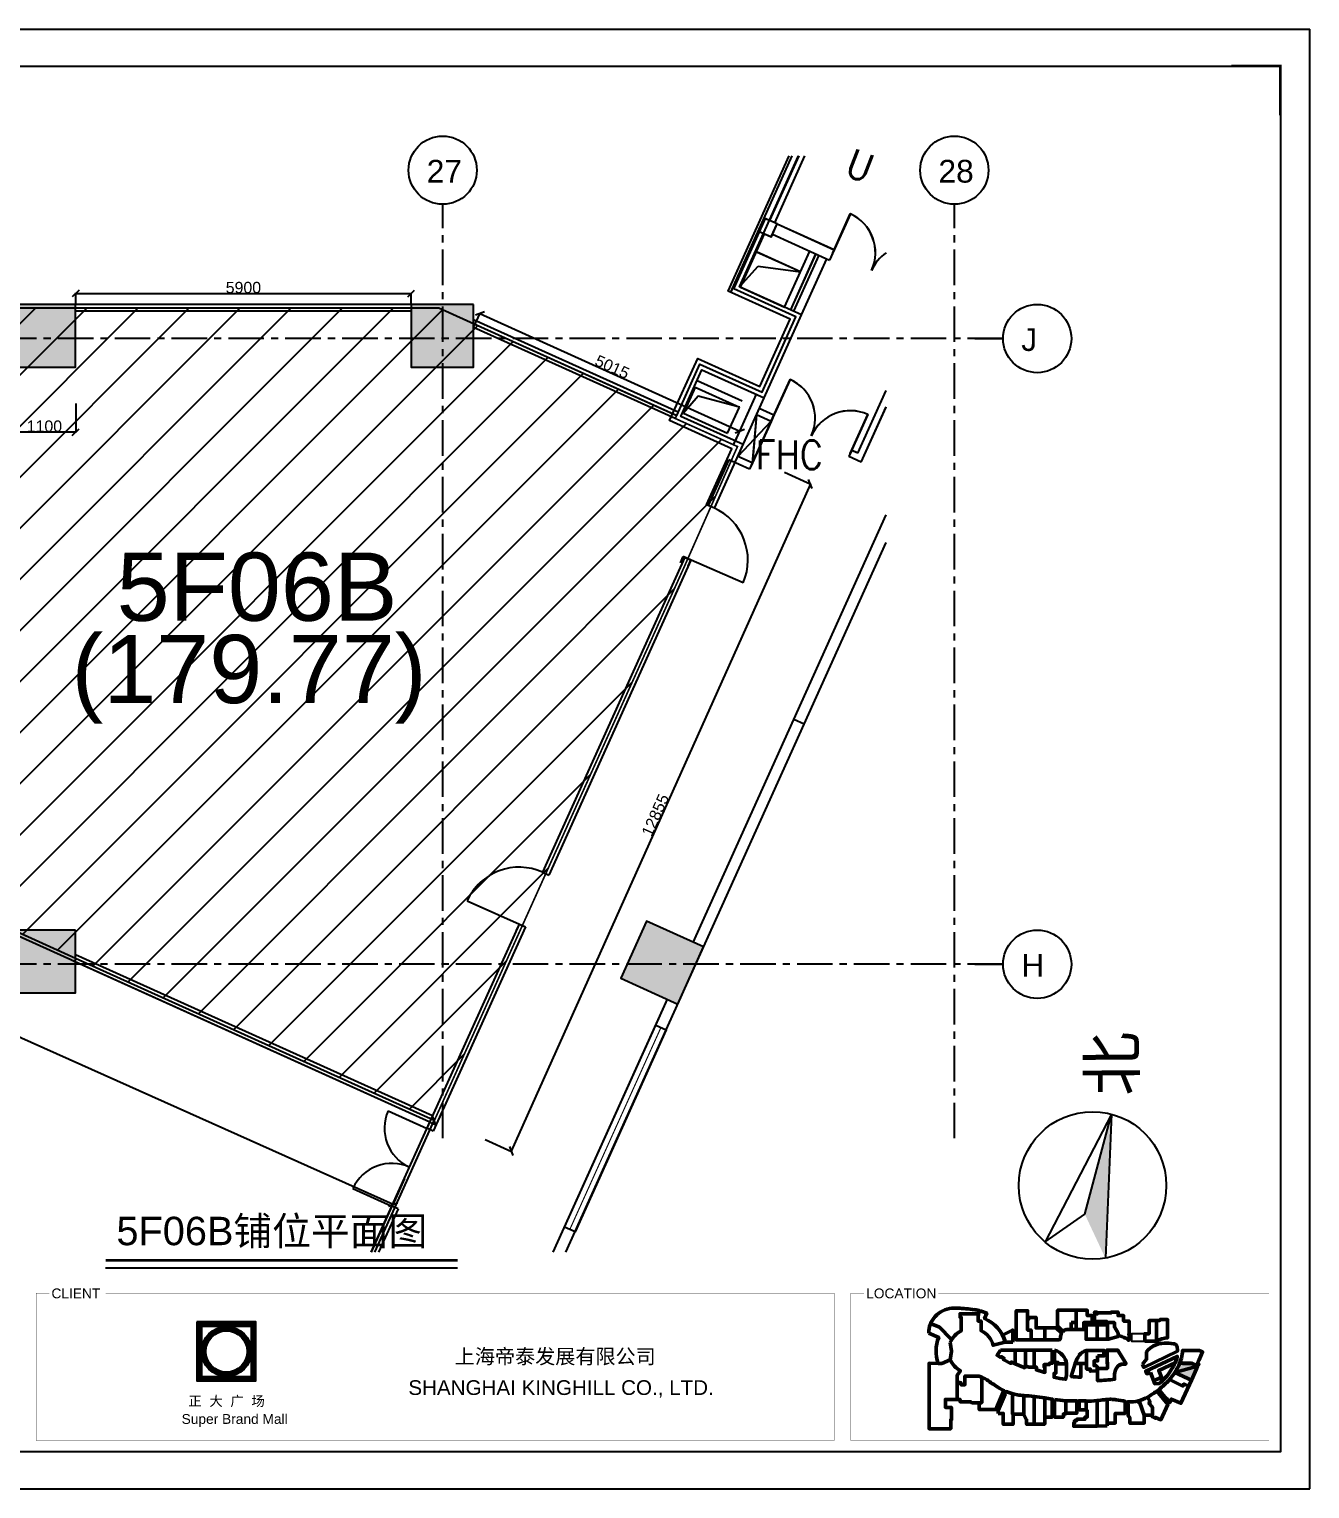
# Model space of a CAD drawing. Header units: inches. Extents: x -17552 to 18736, y -11730 to 13931.
# Drawn here: x -3788 to 18736, y -11730 to 13931 of the extents above; entities that cross this region are included whole.
import ezdxf

# ---------------------------------------------------------------- set-up
doc = ezdxf.new("R2010")
doc.units = ezdxf.units.IN
doc.header["$MEASUREMENT"] = 0
for name, pattern in [('CENTER', [2, 1.25, -0.25, 0.25, -0.25]), ('HIDDEN', [0.375, 0.25, -0.125]), ('LEASE4', [1.08, 0.45, -0.09, 0.09, -0.09, 0.09, -0.09, 0.09, -0.09])]:
    doc.linetypes.add(name, pattern=pattern)
for name, color, linetype in [('area-line', 3, 'Continuous'), ('DIM', 3, 'Continuous'), ('DIM TEXT', 7, 'Continuous'), ('DOOR', 100, 'Continuous'), ('L03-WAL', 2, 'Continuous'), ('L03-WALL', 2, 'Continuous'), ('L04-WAL', 3, 'Continuous'), ('L05-COL', 5, 'Continuous'), ('L05-DR', 1, 'Continuous'), ('L05-LEASE', 2, 'LEASE4'), ('L05-TXT-200', 7, 'Continuous'), ('L05-WAL', 2, 'Continuous'), ('L05-WIN', 7, 'Continuous'), ('new wall', 2, 'Continuous'), ('WALL', 255, 'Continuous'), ('商铺编号', 1, 'Continuous'), ('轴线', 10, 'CENTER')]:
    doc.layers.add(name, color=color, linetype=linetype)
doc.layers.add('Border', color=1, linetype='Continuous', plot=False)
doc.layers.add('租户合同线', color=5, linetype='Continuous', lineweight=50)
doc.layers.add('租户面积', color=1, linetype='Continuous', lineweight=0)
doc.styles.add('3F_2017.02$0$H1', font='swisscl.ttf')
doc.styles.add('SIMPLEX', font='SIMPLEX.shx', dxfattribs={"width": 0.9, "height": 1000})
doc.styles.get("Standard").update_dxf_attribs({"font": 'arial.ttf'})
doc.dimstyles.new('DIM-200MM', dxfattribs={"dimtxt": 200, "dimasz": 120, "dimexe": 10, "dimexo": 10, "dimgap": 0.7, "dimtad": 1, "dimdec": 0, "dimrnd": 5, "dimzin": 1, "dimdsep": 46, "dimtxsty": 'Standard', "dimblk": 'OBLIQUE', "dimcen": 0.5, "dimdle": 1, "dimclrd": 256, "dimclre": 256, "dimclrt": 7, "dimaunit": 1, "dimadec": 0, "dimazin": 0, "dimtfac": 1, "dimtdec": 0, "dimtix": 1, "dimtmove": 2, "dimatfit": 3, "dimfxl": 500, "dimfxlon": 1, "dimtolj": 1, "dimtzin": 1, "dimarcsym": 0})

# ---------------------------------------------------------------- blocks, each defined once
blk = doc.blocks.new('A$C66BE637F')
at = {"const_width": 417}
blk.add_lwpolyline([(208, 5352), (208, 208), (5352, 208), (5352, 5352)], close=True, dxfattribs=at)
at = {"color": 8}
for points in [[(0, 5560), (0, 0), (5560, 0), (5560, 5560)], [(417, 5143), (417, 417), (5143, 417), (5143, 5143)]]:
    blk.add_lwpolyline(points, close=True, dxfattribs=at)
at = {"const_width": 417}
blk.add_lwpolyline([(625, 2780, 1), (4935, 2780, 1)], format="xyb", close=True, dxfattribs=at)
at = {"color": 8}
for radius in [2363, 1947]:
    blk.add_circle((2780, 2780), radius, dxfattribs=at)
blk = doc.blocks.new('3F_2017.02$0$A$C11E260BE')
blk.add_hatch(color=256).paths.add_polyline_path([(5592, 3026), (8455, 1855), (2523, 8881)])
for p, q in [((5592, 3026), (2523, 8881)), ((2523, 8881), (8455, 1855)), ((2523, 8881), (4926, 5))]:
    blk.add_line(p, q)
at = {"ltscale": 0.1}
blk.add_line((4926, 5), (5592, 3026), dxfattribs=at)
blk.add_circle((4709, 4709), 4709)
at = {"style": '3F_2017.02$0$H1'}
blk.add_text('北', height=3000, rotation=133.02448, dxfattribs=at).set_placement((2849, 10782))
blk = doc.blocks.new('_Oblique')
at = {"color": 0, "linetype": 'ByBlock', "lineweight": -2}
blk.add_line((-0.5, -0.5), (0.5, 0.5), dxfattribs=at)
blk = doc.blocks.new('*D45')
at = {"layer": 'DEFPOINTS', "color": 0, "transparency": 16777216}
for p in [(2930, 9285), (-2970, 9092), (2930, 9092)]:
    blk.add_point(p, dxfattribs=at)
at = {"layer": 'DIM', "lineweight": -2, "transparency": 16777216}
for p, q in [((-2971, 9285), (2931, 9285)), ((-2970, 9102), (-2970, 9295)), ((2930, 9102), (2930, 9295))]:
    blk.add_line(p, q, dxfattribs=at)
at = {"layer": 'DIM', "lineweight": -2, "transparency": 16777216, "xscale": 120, "yscale": 120, "zscale": 120, "rotation": 180}
blk.add_blockref('_Oblique', (-2970, 9285), dxfattribs=at)
at = {"layer": 'DIM', "lineweight": -2, "transparency": 16777216, "xscale": 120, "yscale": 120, "zscale": 120}
blk.add_blockref('_Oblique', (2930, 9285), dxfattribs=at)
at = {"layer": 'DIM', "color": 7, "transparency": 16777216, "insert": (-20, 9388), "char_height": 200, "attachment_point": 5}
blk.add_mtext('\\A1;5900', dxfattribs=at)
blk = doc.blocks.new('*D46')
at = {"layer": 'DEFPOINTS', "color": 0, "transparency": 16777216}
for p in [(-4070, 7992), (-2970, 7992), (-4070, 6848)]:
    blk.add_point(p, dxfattribs=at)
at = {"layer": 'DIM', "lineweight": -2, "transparency": 16777216}
for p, q in [((-4070, 7348), (-4070, 6838)), ((-2970, 7348), (-2970, 6838)), ((-2969, 6848), (-4071, 6848))]:
    blk.add_line(p, q, dxfattribs=at)
at = {"layer": 'DIM', "lineweight": -2, "transparency": 16777216, "xscale": 120, "yscale": 120, "zscale": 120, "rotation": 180}
blk.add_blockref('_Oblique', (-4070, 6848), dxfattribs=at)
at = {"layer": 'DIM', "lineweight": -2, "transparency": 16777216, "xscale": 120, "yscale": 120, "zscale": 120}
blk.add_blockref('_Oblique', (-2970, 6848), dxfattribs=at)
at = {"layer": 'DIM', "color": 7, "transparency": 16777216, "insert": (-3520, 6951), "char_height": 200, "attachment_point": 5}
blk.add_mtext('\\A1;1100', dxfattribs=at)
blk = doc.blocks.new('*D47')
at = {"layer": 'DEFPOINTS', "color": 0, "transparency": 16777216}
for p in [(4030, 8688), (8711, 6867), (8601, 6624)]:
    blk.add_point(p, dxfattribs=at)
at = {"layer": 'DIM', "lineweight": -2, "transparency": 16777216}
for p, q in [((4034, 8697), (4143, 8940)), ((4138, 8932), (8712, 6867)), ((8605, 6633), (8715, 6876))]:
    blk.add_line(p, q, dxfattribs=at)
at = {"layer": 'DIM', "lineweight": -2, "transparency": 16777216, "xscale": 120, "yscale": 120, "zscale": 120}
for p, rotation in [((4139, 8931), 155.6994145833546), ((8711, 6867), 335.6994145833546)]:
    blk.add_blockref('_Oblique', p, dxfattribs=dict(at, rotation=rotation))
at = {"layer": 'DIM', "color": 7, "transparency": 16777216, "insert": (6467, 7993), "char_height": 200, "attachment_point": 5, "rotation": 335.6994}
blk.add_mtext('\\A1;5015', dxfattribs=at)
blk = doc.blocks.new('*D48')
at = {"layer": 'DEFPOINTS', "color": 0, "transparency": 16777216}
for p in [(8570, 6556), (3307, -5174), (4688, -5793)]:
    blk.add_point(p, dxfattribs=at)
at = {"layer": 'DIM', "lineweight": -2, "transparency": 16777216}
for p, q in [((9951, 5937), (4687, -5794)), ((9495, 6141), (9960, 5932)), ((4231, -5588), (4697, -5797))]:
    blk.add_line(p, q, dxfattribs=at)
at = {"layer": 'DIM', "lineweight": -2, "transparency": 16777216, "xscale": 120, "yscale": 120, "zscale": 120}
for p, rotation in [((9951, 5936), 65.83312956181139), ((4688, -5793), 245.8331295618114)]:
    blk.add_blockref('_Oblique', p, dxfattribs=dict(at, rotation=rotation))
at = {"layer": 'DIM', "color": 7, "transparency": 16777216, "insert": (7225, 114), "char_height": 200, "attachment_point": 5, "rotation": 65.8331}
blk.add_mtext('\\A1;12855', dxfattribs=at)
blk = doc.blocks.new('*D49')
at = {"layer": 'DEFPOINTS', "color": 0, "transparency": 16777216}
for p in [(-10929, 1188), (-11625, -369), (3307, -5174)]:
    blk.add_point(p, dxfattribs=at)
at = {"layer": 'DIM', "lineweight": -2, "transparency": 16777216}
for p, q in [((-11421, 88), (-11629, -378)), ((2612, -6731), (-11626, -368)), ((2815, -6274), (2607, -6740))]:
    blk.add_line(p, q, dxfattribs=at)
at = {"layer": 'DIM', "lineweight": -2, "transparency": 16777216, "xscale": 120, "yscale": 120, "zscale": 120}
for p, rotation in [((-11625, -369), 155.920446568355), ((2611, -6731), 335.920446568355)]:
    blk.add_blockref('_Oblique', p, dxfattribs=dict(at, rotation=rotation))
at = {"layer": 'DIM', "color": 7, "transparency": 16777216, "insert": (-4465, -3456), "char_height": 200, "attachment_point": 5, "rotation": 335.9204}
blk.add_mtext('\\A1;15595', dxfattribs=at)

msp = doc.modelspace()

# ---------------------------------------------------------------- hatches: boundary and pattern name
at = {"layer": 'L05-WAL'}
h = msp.add_hatch(dxfattribs=at)
h.set_pattern_fill('ANSI31', color=3, scale=400)
h.set_pattern_definition([(45, (-12831.94, 2561.9), (-449.013, 449.013), [])])
edge = h.paths.add_edge_path()
edge.add_line((7723.3, 4456.9), (8669.5, 6593.3))
edge.add_line((8669.5, 6593.3), (7575.8, 7087.1))
edge.add_line((7575.8, 7087.1), (7600.5, 7141.8))
edge.add_line((7600.5, 7141.8), (4029.6, 8754.2))
edge.add_line((4029.6, 8754.2), (3415.4, 9031.5))
edge.add_line((3415.4, 9031.5), (2929.6, 9031.5))
edge.add_line((2929.6, 9031.5), (-2970.4, 9031.5))
edge.add_line((-2970.4, 9031.5), (-4081.4, 9031.5))
edge.add_line((-4081.4, 9031.5), (-6366, 9898.7))
edge.add_arc((-32575.4, 19911.7), 28057, 333.23149, 339.09124, ccw=False)
edge.add_arc((-56952.3, 30918.9), 54791, 328.58942, 334.43569, ccw=False)
edge.add_arc((-56952.3, 30918.9), 54791, 327.13796, 328.58942, ccw=False)
edge.add_line((-10929, 1188.3), (3338.6, -5253.8))
edge.add_line((3338.6, -5253.8), (7723.3, 4456.9))
h.paths.add_polyline_path([(-3436.4, 1336.6), (3594.2, 1336.6), (3594.2, 3696.5), (-3436.4, 3696.5)], flags=24)
h.paths.add_polyline_path([(-2555.9, 3203.7), (2995.9, 3203.7), (2995.9, 5041.8), (-2555.9, 5041.8)], flags=24)
at = {"layer": 'WALL'}
h = msp.add_hatch(color=256, dxfattribs=at)
h.dxf.hatch_style = 1
h.paths.add_polyline_path([(8072.2, -2204), (7069.6, -1751.3), (6617, -2753.9), (7619.5, -3206.6)])
h.paths.add_polyline_path([(4029.6, 9091.5), (2929.6, 9091.5), (2929.6, 7991.5), (4029.6, 7991.5)])
h.paths.add_polyline_path([(-2970.4, -1908.5), (-4070.4, -1908.5), (-4070.4, -3008.5), (-2970.4, -3008.5)])
h.paths.add_polyline_path([(-2970.4, 9091.5), (-4070.4, 9091.5), (-4070.4, 7991.5), (-2970.4, 7991.5)])
h.paths.add_polyline_path([(-11970.4, -1908.5), (-13070.4, -1908.5), (-13070.4, -3008.5), (-11970.4, -3008.5)])
h.paths.add_polyline_path([(-11970.4, 9091.5), (-13070.4, 9091.5), (-13070.4, 7991.5), (-11970.4, 7991.5)])
h = msp.add_hatch(color=256, dxfattribs=at)
h.dxf.hatch_style = 1
edge = h.paths.add_edge_path()
edge.add_line((16743.7, -9617.7), (16763.2, -9573.9))
edge.add_line((16763.2, -9573.9), (16740.7, -9563.7))
edge.add_line((16740.7, -9563.7), (16741.2, -9562.6))
edge.add_line((16741.2, -9562.6), (16655.2, -9523.8))
edge.add_line((16655.2, -9523.8), (16501.2, -9523.8))
edge.add_line((16501.2, -9523.8), (16454.3, -9506))
edge.add_arc((15915.9, -9300.3), 576.4, 333.23149, 339.09124, ccw=False)
edge.add_arc((15415.1, -9074.1), 1125.6, 328.58942, 334.43569, ccw=False)
edge.add_arc((15415.1, -9074.1), 1125.6, 327.13796, 328.58942, ccw=False)
edge.add_line((16360.5, -9684.9), (16653.6, -9817.2))
edge.add_line((16653.6, -9817.2), (16743.7, -9617.7))

# ---------------------------------------------------------------- linework, layer by layer
for points in [[(-17552.2, 13931), (18735.8, 13931)], [(-17552.2, 13931), (-17552.2, -11729.8), (18735.8, -11729.8)], [(18735.8, -11729.8), (18735.8, 13931)], [(-2444, -7844), (3748, -7844)]]:
    msp.add_lwpolyline(points)
msp.add_lwpolyline([(-17033.8, 13283), (18217.4, 13283), (18217.4, -11081.8), (-17033.8, -11081.8)], close=True)
for points, const_width in [([(18217.4, 12419), (18217.4, 13283), (17353.4, 13283)], 43.2), ([(-2444, -7712.5), (3748, -7712.5)], 50), ([(-2445.4, -8290.3), (10372.1, -8290.3), (10372.1, -10881.8), (-3665, -10881.8), (-3665, -8290.3), (-3431.9, -8290.3)], 4.32), ([(12203.4, -8290.3), (18017.4, -8290.3), (18017.4, -10881.8), (10664.3, -10881.8), (10664.3, -8290.3), (10897.4, -8290.3)], 4.32)]:
    msp.add_lwpolyline(points, dxfattribs=dict(const_width=const_width))
at = {"color": 0}
msp.add_lwpolyline([(5812, -7210.3), (5629.8, -7128), (7231.7, -3580.1), (7414, -3662.4), (5812, -7210.3)], dxfattribs=at)
at = {"color": 0, "linetype": 'HIDDEN', "ltscale": 200, "const_width": 20}
msp.add_lwpolyline([(5720.9, -7169.2), (7322.9, -3621.3)], dxfattribs=at)
at = {"layer": 'area-line', "color": 7}
msp.add_lwpolyline([(2225.2, -7571.4), (2591, -6759.5), (3257.6, -5283.1), (-4095.1, -1963.2), (-10962, 1138.9)], dxfattribs=at)
at = {"layer": 'Border'}
msp.add_lwpolyline([(3257.6, -5283.1), (3367, -5332.4), (3307, -5173.7)], dxfattribs=at)
at = {"layer": 'DIM'}
for p, q in [((12841.5, 8492.5), (13341.5, 8492.5)), ((12841.5, -2507.5), (13341.5, -2507.5))]:
    msp.add_line(p, q, dxfattribs=at)
for centre in [(3484.6, 11452.1), (12484.6, 11452.1), (13941.5, 8492.5), (13941.5, -2507.5)]:
    msp.add_circle(centre, 600, dxfattribs=at)
at = {"layer": 'DOOR', "color": 0}
for points in [[(10344.8, 9999.8), (10344.9, 9999.8), (10653.5, 10683.2), (10653.4, 10683.2), (10344.8, 9999.8)], [(10346.6, 10000.7), (10346.6, 10000.7), (10655.2, 10684.2), (10655.2, 10684.2), (10346.6, 10000.7)], [(10344.8, 9999.8), (10344.8, 9999.8), (10344.8, 9999.7), (10344.8, 9999.7)], [(10346.5, 10000.7), (10346.6, 10000.7), (10346.5, 10000.6), (10346.5, 10000.6)], [(9285, 7090.7), (9285, 7090.7), (9593.6, 7774.2), (9593.6, 7774.2), (9285, 7090.7)], [(9286.7, 7091.7), (9286.8, 7091.6), (9595.4, 7775.1), (9595.3, 7775.1), (9286.7, 7091.7)], [(9285, 7090.7), (9285, 7090.7), (9285, 7090.6), (9284.9, 7090.7)], [(9286.7, 7091.7), (9286.7, 7091.7), (9286.7, 7091.6), (9286.7, 7091.6)], [(10652, 6473.5), (10652, 6473.5), (10960.6, 7157), (10960.6, 7157), (10652, 6473.5)], [(10653.8, 6474.4), (10653.7, 6474.4), (10962.3, 7157.9), (10962.4, 7157.9), (10653.8, 6474.4)], [(10652.1, 6473.5), (10652, 6473.5), (10652, 6473.4), (10652, 6473.4)], [(10653.8, 6474.4), (10653.8, 6474.4), (10653.7, 6474.3), (10653.8, 6474.3)]]:
    msp.add_lwpolyline(points, dxfattribs=at)
at = {"layer": 'DOOR', "color": 7}
for centre, start, end in [((10344.9, 9999.8), 335.7, 65.7), ((10346.6, 10000.7), 335.7, 65.7), ((11711.8, 9382.6), 124.87315, 155.7), ((11713.6, 9383.5), 125.03499, 155.7), ((9285, 7090.7), 335.7, 65.7), ((9286.8, 7091.6), 335.7, 65.7), ((10652, 6473.5), 65.7, 155.7), ((10653.7, 6474.4), 65.7, 155.7)]:
    msp.add_arc(centre, 749.9, start, end, dxfattribs=at)
at = {"layer": 'L03-WAL', "color": 0}
for p, q in [((8722.1, 9394.9), (9145.6, 10332.9)), ((8723.2, 9394.4), (9147.4, 10333.9)), ((9284.6, 10324.8), (10287.2, 9872.2)), ((9286.4, 10325.8), (10288.9, 9873.1)), ((9776.7, 9663.8), (9001.6, 10013.8)), ((9778.4, 9664.8), (9003.3, 10014.7)), ((10369.5, 10054.4), (10287.2, 9872.2)), ((10371.2, 10055.4), (10288.9, 9873.1)), ((8703.8, 9403.1), (9036.1, 9764.1)), ((8703.8, 9403.1), (9034.3, 9763.1)), ((9034.3, 9763.1), (9776.7, 9663.8)), ((9036.1, 9764.1), (9778.4, 9664.8)), ((7927.9, 7635.9), (7722.1, 7180.2)), ((7837.4, 7435.4), (7927.9, 7635.9)), ((9309.6, 7145.4), (9260.2, 7036)), ((9311.4, 7146.3), (9262, 7036.9)), ((10676.7, 6528.1), (10626.7, 6417.3)), ((10678.5, 6529), (10629.1, 6419.7))]:
    msp.add_line(p, q, dxfattribs=at)
msp.add_lwpolyline([(8702.6, 7286.1), (7979.1, 7477.1), (7722.1, 7180.2)], dxfattribs=at)
at = {"layer": 'L03-WALL', "color": 0}
for p, q in [((8722.1, 9394.9), (9496.8, 9045.1)), ((8723.8, 9395.8), (9498.5, 9046)), ((7959, 7753.5), (8752, 7395.5)), ((7927.9, 7635.9), (8702.6, 7286.1)), ((10784.8, 6477.6), (11283.1, 7581.1)), ((10786.5, 6478.6), (11283.1, 7578.2)), ((8496.8, 6830.4), (8702.6, 7286.1)), ((9310.1, 7143.5), (9052.7, 7259.7)), ((9310.8, 7144.9), (9053.4, 7261.1)), ((10844.8, 6318.9), (11283.1, 7289.5)), ((10846.5, 6319.8), (11283.1, 7286.6)), ((7722.1, 7180.2), (8496.8, 6830.4)), ((9258.5, 7035.1), (8674.1, 6421.2)), ((9003.3, 7150.3), (8929.3, 6306)), ((9005, 7151.3), (8931, 6306.9)), ((9260.2, 7036), (9003.3, 7150.3)), ((9259.6, 7034.6), (9005, 7151.3)), ((9260.2, 7036), (9309.6, 7145.4)), ((9262, 7037), (9311.4, 7146.3)), ((8929.3, 6306), (8674.1, 6421.2)), ((10844.8, 6318.9), (10626.7, 6417.3)), ((10846.5, 6319.8), (10627.4, 6418.8)), ((10784.8, 6477.6), (10677.1, 6526.3)), ((10786.5, 6478.6), (10677.8, 6527.7)), ((8879.9, 6196.6), (8515.3, 6361.2)), ((8929.3, 6306), (8879.9, 6196.6)), ((8931, 6306.9), (8881.6, 6197.5))]:
    msp.add_line(p, q, dxfattribs=at)
at = {"layer": 'L04-WAL', "color": 0}
for p, q in [((9366.9, 10507.1), (10369.5, 10054.4)), ((9368.7, 10508), (10371.2, 10055.4)), ((9606.2, 8995.7), (10050.2, 9979.1)), ((9607.3, 8995.2), (10052, 9980.1)), ((8723.8, 9395.8), (9498.9, 9045.8)), ((8674.1, 6421.2), (9003.3, 7150.3))]:
    msp.add_line(p, q, dxfattribs=at)
at = {"layer": 'L05-COL', "color": 7, "linetype": 'Continuous'}
for points in [[(9367.4, 10507.1), (9139.6, 10610), (9036.7, 10382.1), (9264.5, 10279.3)], [(9369.2, 10508), (9141.3, 10610.9), (9038.4, 10383.1), (9266.3, 10280.2)]]:
    msp.add_lwpolyline(points, close=True, dxfattribs=at)
at = {"layer": 'L05-COL', "color": 7}
for points in [[(-2970.4, 9091.5), (-4070.4, 9091.5), (-4070.4, 7991.5), (-2970.4, 7991.5)], [(4029.6, 9091.5), (2929.6, 9091.5), (2929.6, 7991.5), (4029.6, 7991.5)], [(8072.2, -2204), (7069.6, -1751.3), (6617, -2753.9), (7619.5, -3206.6)], [(-2970.4, -1908.5), (-4070.4, -1908.5), (-4070.4, -3008.5), (-2970.4, -3008.5)]]:
    msp.add_lwpolyline(points, close=True, dxfattribs=at)
at = {"layer": 'L05-DR', "color": 0}
for p, q in [((8769.5, 4199.7), (7852.3, 4598.3)), ((3918.2, -1390), (4940.5, -1851.6)), ((2527.1, -5082.9), (3209.9, -5393.2)), ((1906.5, -6448.5), (2591, -6759.5))]:
    msp.add_line(p, q, dxfattribs=at)
for centre, radius, start, end in [((7852.3, 4598.3), 1000, 336.51147, 66.51147), ((4829.6, -1801.5), 1000, 65.69943, 155.69943), ((3209.9, -5393.2), 750, 155.55913, 245.55913), ((2589.3, -6758.8), 750, 65.55913, 155.55913)]:
    msp.add_arc(centre, radius, start, end, dxfattribs=at)
at = {"layer": 'L05-LEASE', "color": 0}
msp.add_line((9053, 10419.3), (8551, 9307.5), dxfattribs=at)
at = {"layer": 'L05-WAL', "color": 0}
for p, q in [((8551.4, 9307.4), (9634, 11704.9)), ((9323.6, 10528.6), (9854.7, 11704.9)), ((9367.4, 10507.1), (10242.4, 10112)), ((9369.2, 10508), (10244.1, 10113)), ((9497.2, 9044.9), (9941.3, 10028.3)), ((9498.3, 9044.4), (9943, 10029.3)), ((9606.6, 8995.5), (10050.6, 9979)), ((9607.7, 8995), (10052.4, 9979.9)), ((9258.5, 7035.1), (8929.3, 6306)), ((9260.2, 7036), (8931, 6307)), ((8515.4, 6361.2), (8153.4, 5559.6)), ((7741.9, 4648.2), (5240.5, -891.5)), ((7739.3, 4646.6), (7690, 4537.3)), ((7741.1, 4647.6), (7691.7, 4538.2)), ((7739.3, 4646.6), (7850.2, 4596.6)), ((7741.1, 4647.6), (7852, 4597.5)), ((7851.2, 4598.8), (5349.9, -940.9)), ((7889.5, -2123.3), (9659.7, 1797.1)), ((9842, 1714.8), (9659.7, 1797.1)), ((5649, -7571.4), (9842, 1714.8)), ((5239.4, -891), (5350.3, -941.1)), ((5241.1, -890.1), (5352, -940.2)), ((4829.6, -1801.5), (3208.2, -5392.4)), ((4939, -1850.9), (3317.6, -5441.8)), ((4827.9, -1802.4), (4778.5, -1911.8)), ((4829.6, -1801.5), (4780.2, -1910.9)), ((4827.9, -1802.4), (4938.8, -1852.5)), ((3257.6, -5283.1), (-3019.8, -2448.7)), ((3307, -5173.7), (-2970.4, -2339.3)), ((5429.5, -7571.4), (7437.5, -3124.4)), ((7231.7, -3580.1), (7437.5, -3124.4)), ((3465.7, -5113.7), (3416.3, -5223.1)), ((3467.5, -5112.8), (3418.1, -5222.1)), ((3317.6, -5441.8), (3208.2, -5392.4)), ((2592, -6760), (2225.7, -7571.4)), ((2591, -6759.5), (2323.5, -7351.9)), ((2700.3, -6808.9), (2356, -7571.4)), ((2700.3, -6808.9), (2592, -6760))]:
    msp.add_line(p, q, dxfattribs=at)
at = {"layer": 'L05-WAL', "color": 7}
for p, q in [((9660.8, 8971), (10105.5, 9955.9)), ((9797.5, 8909.3), (10242.2, 9894.2)), ((8632, 6692.5), (9002.4, 7512.8)), ((8768.7, 6630.8), (9139.1, 7451)), ((8262.8, 5510.2), (8126.1, 5571.9)), ((7852.3, 4598.3), (7714.5, 4660.5))]:
    msp.add_line(p, q, dxfattribs=at)
for points in [[(8126.1, 5571.9), (8570.3, 6555.8), (7476.6, 7049.6), (7970.4, 8143.3), (9064.1, 7649.5), (9599.1, 8834.3), (8505.4, 9328.1), (9577.3, 11704.9)], [(8262.8, 5510.2), (8768.7, 6630.8), (7675.1, 7124.6), (8045.4, 7944.9), (9139.1, 7451), (9797.5, 8909.3), (8703.8, 9403.1), (9741.9, 11704.9)], [(7665, 4550.7), (7714.5, 4660.5)], [(7801.7, 4489), (7851.2, 4598.8)]]:
    msp.add_lwpolyline(points, dxfattribs=at)
at = {"layer": 'L05-WIN', "color": 0}
for p, q in [((9659.7, 1797.1), (11283.1, 5392.3)), ((9842, 1714.9), (11283.1, 4906.3))]:
    msp.add_line(p, q, dxfattribs=at)
at = {"layer": 'new wall', "color": 7}
msp.add_lwpolyline([(-5745.6, 11704.9, -0.0170222), (-6366, 9898.7), (-4081.4, 9031.5), (3415.4, 9031.5), (7600.5, 7141.8), (8007.9, 8044.1), (9101.6, 7550.3), (9698.3, 8871.8), (8604.6, 9365.6), (9162.5, 10601.3), (9238.2, 10567.2), (9751.9, 11704.9)], format="xyb", dxfattribs=at)
at = {"layer": 'new wall', "color": 3, "const_width": 30}
msp.add_lwpolyline([(7723.3, 4456.9), (8669.5, 6593.3), (7575.8, 7087.1), (7600.5, 7141.8), (4029.6, 8754.2), (3415.4, 9031.5), (2929.6, 9031.5), (-2970.4, 9031.5), (-4081.4, 9031.5), (-6366, 9898.7, -0.0255736), (-7525.2, 7275.2, -0.0255147), (-10190.7, 2363.6, -0.0063333), (-10929, 1188.3), (3338.6, -5253.8)], format="xyb", close=True, dxfattribs=at)
at = {"layer": 'new wall', "color": 7}
for points in [[(3428.4, 9091.5), (-4070.4, 9091.5), (-6344.9, 9954.9)], [(2929.6, 8971.5), (-2970.4, 8971.5)], [(7625.2, 7196.5), (4029.6, 8820)], [(7575.8, 7087.1), (4029.6, 8688.4)]]:
    msp.add_lwpolyline(points, dxfattribs=at)
at = {"layer": '租户合同线', "color": 7, "lineweight": -3}
msp.add_lwpolyline([(2290.3, -7571.4), (3337, -5253.1), (-2970.4, -2405.2), (-4070.4, -1908.5), (-10929, 1188.3, -0.0180505), (-13294.8, -2165.2, -0.0180505)], format="xyb", dxfattribs=at)
at = {"layer": '租户合同线', "color": 7}
for points in [[(12413.1, -9155.8, -0.1736064), (12605, -8951.3), (12605, -8715.1), (12584.9, -8715.1), (12584.9, -8653.1), (12903.1, -8653.1), (12913.2, -8599.8), (12914.5, -8594.6, 0.0185752), (12841, -8579.7), (12840.8, -8581.3, 0.0163852), (12687.8, -8565), (12688, -8563.3), (12657.5, -8561.2), (12656.2, -8560.3, 0.0078375), (12562.5, -8555.9, 0.0052143), (12500.1, -8554.6, 0.0193661), (12439.6, -8555.5, 0.1837886), (12146.6, -8699.4, 0.1883802), (12032.4, -8994.4)], [(12920.2, -8598.6), (12901.3, -8696.5), (12901.3, -8782.5), (12955.3, -8782.5), (12955.3, -8950.5, -0.2166961), (13166, -9207.1), (13378.4, -9149.3, 0.2323088), (13015.2, -8737.7), (13054.7, -8642, 0.0361366), (12920.2, -8598.6)], [(14626.1, -8930.3), (14454.6, -8930.3, 0.121796), (14426, -8937.4, 0.0734254), (14391.1, -8962.8), (14300.6, -8872.3), (14300.6, -8590.3), (14626.1, -8590.3), (14626.1, -8807.8)], [(15170, -8807.8), (15170, -8789.3), (14951.2, -8789.3), (14951.2, -8652), (14955.8, -8652), (14955.8, -8633.2), (14951.2, -8633.2), (14951.2, -8622.9), (14984.1, -8622.9), (14984.1, -8651.6), (15006.6, -8651.6), (15006.6, -8633.2), (15167.4, -8633.2), (15190, -8633.2), (15245.7, -8633.2), (15245.7, -8622.9), (15353, -8622.9), (15364.3, -8622.9), (15364.2, -8644.3), (15364.2, -8684.5), (15461, -8684.5), (15461, -8780.8), (15557.8, -8780.8), (15557.8, -8846.2), (15557.8, -8868.8), (15557.8, -9002.7), (15552.9, -9002.7), (15552.9, -9021.2), (15557.8, -9021.2), (15557.8, -9116.1), (15537.5, -9116.1), (15537.5, -9099.4, 0.0468269), (15388.4, -9042.5), (15364.3, -9049.7)], [(12439.8, -9104.6), (12421, -9093.1), (12224.4, -8890.1), (12067, -8823.3, 0.1014011)], [(12032.4, -8994.4), (12209.6, -9069.5, 0.1901359), (12200.2, -9523.9), (12262.2, -9523.9), (12412.6, -9460), (12434.3, -9309.6), (12413.2, -9155.8), (12413.1, -9155.8, -0.0347318)], [(14246.9, -9291.2, -0.2945021), (14459, -9534.6), (14310.2, -9534.6), (14310.2, -9509.3), (14247, -9494.8), (14246.9, -9291.2)], [(14810.6, -9296.7), (14810.6, -9522.8), (14799.4, -9522.8), (14799.4, -9524.1), (14711, -9524.1), (14611.1, -9524.1, -0.0799573), (14680.1, -9382.3, -0.1756138), (14810.6, -9296.7)], [(15004, -9613.3), (15004, -9829.1, 0.0196818), (15300.7, -9804.1, -0.0878304), (15306.1, -9684.6, -0.0989446), (15345.5, -9590, -0.2095008), (15446.5, -9535.8, -0.0812699), (15492.4, -9539.6), (15505.7, -9531.7), (15359.6, -9297.3), (15170.9, -9297.3), (15170.9, -9522.8), (15176, -9522.8), (15176.1, -9612), (15176.1, -9614.5), (15004, -9614.5)], [(15935.3, -9684.1), (16008.4, -9883.8), (16083.8, -9881, 0.0834777), (16286.1, -9656, 0.054047), (16403.5, -9429.3)], [(16477.1, -9431.2, -0.0597796), (16430.3, -9560.1, -0.0318531), (16360.5, -9684.9), (16653.1, -9817), (16360.5, -9684.9), (16762.4, -9574.1), (16740, -9563.9), (16748.8, -9544.3)], [(16748.8, -9544.3), (16771.3, -9554.4), (16783.5, -9527.4), (16761.1, -9517.2), (16772.5, -9491.9), (16774.1, -9492.6), (16788.8, -9459.9), (16849, -9324.2), (16789.5, -9297.3), (16498.8, -9297.3, -0.0434341), (16477.1, -9431.2, -0.0341538)], [(16653.1, -9817), (16523.7, -9758.6), (16501.2, -9748.4), (16360.5, -9684.9, -0.033973), (16265.6, -9810.8), (16505.2, -9922.8), (16522.3, -9886.2), (16604.9, -9923.5)], [(16654.7, -9524.1), (16500.9, -9524.1), (16454.1, -9506.3, -0.0255736)], [(12965.3, -9766.3), (12965.3, -10217.5), (12920.6, -10217.5), (12920.6, -10337.5), (13212.3, -10337.5), (13356.5, -10003.4, -0.0413563), (13217.7, -9922.9, -0.0096411), (13122, -9861, -0.0074491), (13059, -9815.5, 0.0452976), (12965.3, -9766.3)], [(16265.6, -9810.8, -0.0549172), (16078.7, -9984.1), (16216.6, -10150.7), (16221.4, -10146.9), (16233.4, -10161.4), (16229.7, -10164.5), (16270.7, -10214.1), (16271.6, -10213.3), (16299.7, -10151.1), (16467.9, -10227), (16653.1, -9817)], [(13593.5, -10078.1, -0.0556324), (13394, -10020), (13374.5, -10065.6), (13375.6, -10066.1), (13253.6, -10351.1), (13253.6, -10405.7)], [(13703.5, -10090.1, -0.0300011), (13593.5, -10078.1, -0.0556325), (13394, -10020), (13374.5, -10065.6)], [(13530.2, -10064.8), (13530.2, -10066.5), (13508.8, -10089.1), (13508.8, -10417), (13517.7, -10417), (13699.6, -10417), (13703.5, -10424.2), (13703.5, -10090.1), (13593.5, -10078.1, -0.0172732)], [(13699.6, -10417), (13753.2, -10516.1), (13753.3, -10593.8), (13888.1, -10592.7), (13888.1, -10105.8, 0.0164017), (13703.5, -10090.1), (13703.5, -10424.2)], [(13888.1, -10592.7), (14072.6, -10591.1), (14072.6, -10131.2, 0.0121991), (13888.1, -10105.8)], [(14072.6, -10468.7), (14204.6, -10468.7), (14204.6, -10153.7, -0.0032221), (14072.6, -10131.2)], [(14245.6, -10158.7), (14245.6, -10216.1), (14246.8, -10216.1), (14246.8, -10468.8), (14403, -10468.8), (14403, -10413.6), (14441.7, -10413.6), (14441.7, -10180.5, -0.0293661), (14245.6, -10158.7)], [(14441.7, -10181, 0.0171644), (14636.1, -10182.3), (14636.1, -10400.2), (14441.7, -10400.2)], [(14799.4, -10341), (14799.4, -10185.7, 0.0293058), (14678.4, -10181.9), (14678.4, -10280.1), (14678.4, -10341), (14820.7, -10341)], [(14995.2, -10178.2), (14889.1, -10189.7, -0.0445136), (14831.4, -10189.6, -0.0191738), (14799.4, -10185.7)], [(15169.7, -10625.3), (14995.2, -10626.9), (14995.2, -10178.2, 0.0041713), (15123, -10163.6, -0.0138967), (15169.2, -10158.9), (15169.7, -10625.3)], [(15169.6, -10576.1), (15314.2, -10575.1), (15314.3, -10405), (15487.7, -10405), (15487.7, -10239.8), (15488.9, -10239.8), (15488.9, -10193.3, 0.0334886), (15332.2, -10162.9), (15332.2, -10162.9, 0.0230198), (15256.1, -10157.1, 0.0097672), (15223.2, -10156.7, 0.0161977), (15169.2, -10158.9)], [(15723.3, -10199.5), (15719.6, -10184, -0.0793431), (15537.5, -10198.8), (15537.5, -10239.8), (15538.7, -10239.8), (15538.7, -10441.4), (15570.5, -10482.3), (15570.5, -10577.3), (15733.4, -10575.9), (15823.3, -10575), (15823.3, -10437.5), (15823.4, -10436.3)], [(15881.9, -10116.7, -0.0782182), (15719.6, -10184)], [(15881.9, -10116.7), (15927.7, -10199.5), (15906.6, -10222), (15967.9, -10297), (15967.9, -10437.5), (15967.9, -10467), (16015.9, -10488.9), (16022.6, -10474.1), (16115.7, -10516.2), (16237, -10247.4), (16042.6, -10012.4, -0.0353596), (15881.9, -10116.7)]]:
    msp.add_lwpolyline(points, format="xyb", dxfattribs=at)
for points in [[(13833.9, -9110.2), (13833.9, -8940.1), (13771.9, -8940.1), (13771.9, -8598.3), (13571.4, -8598.3), (13571.4, -9110.8), (13909, -9110)], [(13909, -9110), (14072.5, -9110), (14072.5, -8901.6), (13920.5, -8901.6), (13920.4, -8809.2), (13920.5, -8716.8), (13788.6, -8716.8), (13788.6, -8747.6), (13771.9, -8747.6)], [(14626.1, -8930.3), (14626.1, -8807.8), (14540.3, -8807.8)], [(14540.3, -8807.8), (14540.3, -8930.3)], [(14995.2, -9100.5), (14995.2, -9098), (14995.2, -9094.3), (14995.2, -8847.8), (14983.9, -8847.8), (14821.9, -8847.8), (14800.9, -8847.8), (14800.9, -9100.5), (15179.7, -9100.5)], [(15179.7, -9100.5), (15179.7, -8847.8), (14995.2, -8847.8)], [(15179.7, -9100.5), (15196.1, -9100.5), (15364.3, -9049.7), (15364.3, -9046.8), (15364.3, -8993.4), (15300.5, -8882.8), (15300.5, -8807.8), (15170, -8807.8), (15170, -8847.8), (15179.7, -8847.8)], [(14995.2, -9094.3), (14995.2, -9098), (14995.2, -9100.5)], [(15004, -9829), (15049.7, -9827.2), (15146.6, -9820.9), (15230.1, -9812.7), (15300.7, -9804.1), (15298.7, -9784.8), (15297.8, -9765.2), (15298.5, -9738), (15300.6, -9715.3), (15306, -9684.9), (15320.4, -9637.1), (15345.5, -9590), (15358, -9576.1), (15386.3, -9554.6), (15415, -9541.9), (15446.5, -9535.8), (15470.8, -9535.9), (15491.7, -9539.4), (15505.7, -9531.7), (15356.6, -9291.2), (15169.7, -9291.2), (15169.7, -9502.8), (15175.4, -9502.8), (15175.4, -9521.6), (15174.8, -9522.8), (15174.8, -9613.3), (15004, -9613.3)], [(16403.5, -9429.3), (16403.3, -9403.3), (15849.8, -9659), (15868.4, -9708.1), (15935.3, -9684.1)], [(16365.5, -9516.8), (16079.1, -9649), (16126.1, -9769.6), (15989.7, -9832.6)], [(16654.7, -9524.1), (16740.5, -9562.8)], [(13375.6, -10066.1), (13253.6, -10351.1)], [(15723.3, -10199.5), (15723.3, -10200.7), (15733.3, -10210.8), (15743.4, -10220.8), (15747.5, -10220.8), (15823.4, -10436.3), (15823.4, -10437.5), (15967.9, -10437.5), (15967.9, -10297)], [(13253.6, -10405.7), (13344.4, -10405.7), (13344.4, -10596.2), (13517.7, -10594.6), (13517.7, -10417), (13699.6, -10417)], [(13344.4, -10405.7), (13344.4, -10596.2)], [(13517.7, -10594.6), (13517.7, -10417)], [(14820.7, -10341), (14820.7, -10467.4), (14779.8, -10467.4), (14779.8, -10507.9), (14636.1, -10507.9), (14636.1, -10529.7), (14598.6, -10529.7), (14598.6, -10573.3), (14584.1, -10573.3), (14584.1, -10630.7), (14995.2, -10626.9)]]:
    msp.add_lwpolyline(points, dxfattribs=at)
for points in [[(14626.1, -8590.3), (14626.1, -8927.8), (14626.1, -8930.3), (14760.9, -8930.3), (14760.9, -8807.8), (14909.6, -8807.8), (14909.6, -8684.4), (14820.4, -8684.4), (14820.4, -8644.3), (14820.4, -8590.3)], [(15833.1, -9134.4), (16038.1, -9134.4), (16038.2, -8773), (15909, -8773), (15909, -9004), (15833.1, -9004)], [(15791.7, -9538.8), (15815.9, -9596.6), (16406.4, -9310.8), (16406.7, -9295.7), (16401.2, -9230.8), (16390.3, -9209.7), (16377.3, -9193.9), (16358.9, -9183.4), (16338.8, -9179.1), (16256.7, -9170.2), (16181, -9170), (16127.4, -9173.3), (16089.5, -9177.4), (15988.3, -9213.9), (15927.8, -9256.3), (15895.1, -9286.8), (15865.3, -9323), (15865.1, -9451.1)], [(13293.3, -9291.2), (13552.7, -9291.2), (13552.7, -9530.7), (13552.5, -9531.7), (13488, -9502.8), (13478.4, -9524), (13343.4, -9456.2), (13356.5, -9432.1), (13309.4, -9406.3), (13301.9, -9419.9), (13236.3, -9382.7), (13234.2, -9381.4)], [(14206.6, -9291.2), (14072.5, -9291.2), (13926.4, -9291.2), (13926.4, -9291.2), (13889, -9291.2), (13889, -9591.2), (13926.4, -9591.2), (13926.4, -9639.7), (14077.4, -9682.7), (14077.4, -9655.3), (14077.4, -9632.7), (14077.4, -9587.6), (14062.4, -9587.6), (14062.4, -9545.2), (14072.5, -9545.2), (14072.5, -9545.2), (14155.5, -9545.2), (14155.5, -9523.1), (14206.6, -9523.1)], [(15002.2, -9393.9), (15114.6, -9393.9), (15114.6, -9297.2), (14810.6, -9296.7), (14810.6, -9545.4), (14810.5, -9625.3), (14873.2, -9625.3), (14876.6, -9663.9), (14994.9, -9657.2), (14993.9, -9575.2), (14981.9, -9575.2), (14981.9, -9562.1), (14942, -9562.1), (14942, -9482.1), (15002.2, -9482.1)]]:
    msp.add_lwpolyline(points, close=True, dxfattribs=at)
for points in [[(13510.2, -9149.3), (13510.2, -9094.3), (13510.2, -9071.8), (13510.2, -8940.5), (13508.8, -8941.1), (13332.6, -9030.8), (13332.4, -9030.9), (13333.2, -9032.5, -0.0644381), (13377.9, -9149.5), (13378.6, -9149.3)], [(14072.5, -8901.6), (14072.5, -9110), (14325.7, -9108.5, 0.426444), (14348.2, -9086.1), (14349.4, -9064.8, -0.052109), (14351.4, -9052.2), (14366.6, -8996.2), (14266.8, -8901.6)], [(12536, -9758.1), (12530.6, -9758.1), (12530.6, -9738), (12536, -9738), (12536, -9731), (12589.1, -9654.3, -0.1674711), (12413, -9461.1), (12413, -9461.1), (12412.6, -9460), (12262.2, -9523.9), (12040.6, -9521.8), (12039.7, -10672.5), (12421.7, -10672.6), (12421.7, -10515.2), (12435.1, -10515.2), (12435.1, -10376.4), (12432.6, -10376.4), (12432.6, -10298.2), (12326.6, -10297.9), (12326.6, -10158.5), (12421.7, -10158.5), (12536, -10158.5)], [(13733.2, -9291.2), (13552.7, -9291.2), (13552.7, -9532.4), (13692.8, -9591.3, 0.0023247), (13721.1, -9602.2), (13733.2, -9570.6)], [(13889, -9291.2), (13733.2, -9291.2), (13733.2, -9570.6, 0.004561), (13788.4, -9591.2), (13889, -9591.2)], [(12966.1, -9765.1, -0.0000001), (12915.6, -9747.4), (12670.5, -9747.4), (12670.5, -9765.9), (12670.5, -9899.3), (12599.9, -9899.3), (12599.9, -9864.3), (12579.8, -9864.3), (12579.8, -9859.5), (12536, -9859.5), (12536, -10158.5), (12583.3, -10158.5), (12583.3, -10200.7), (12769, -10200.7), (12792, -10217.5), (12966.1, -10217.5)], [(14266.8, -9534.6), (14266.8, -9681.1), (14266.8, -9702.1), (14245.7, -9702.1), (14238.9, -9702.1), (14238.9, -9763.6), (14237.8, -9769, 0.015563), (14439, -9803.2), (14440.5, -9803.4), (14459, -9739.9), (14459, -9534.6), (14453.9, -9534.6), (14431.3, -9534.6), (14310.2, -9534.6)], [(14611.1, -9524.1), (14614.8, -9524.1), (14637.4, -9524.1), (14705.9, -9524.1), (14711, -9524.1), (14711, -9528), (14711, -9748.9), (14706, -9748.6), (14706, -9768.7, -0.0129607), (14539.7, -9755)], [(16743.7, -9617.7), (16763.2, -9573.9), (16740.7, -9563.7), (16741.2, -9562.6), (16655.2, -9523.8), (16501.2, -9523.8), (16454.3, -9506, -0.0255736), (16430.5, -9559.8, -0.0255147), (16375.7, -9660.7, -0.0063333), (16360.5, -9684.9), (16653.6, -9817.2)]]:
    msp.add_lwpolyline(points, format="xyb", close=True, dxfattribs=at)
at = {"layer": '租户合同线', "color": 7, "flags": 128}
msp.add_lwpolyline([(16038.2, -8770.6), (16038.1, -9125.5), (16038.1, -9134.4), (16038.2, -9134.4, -0.0926097), (16235.6, -9073.6), (16235.6, -8879.2), (16234.4, -8879.2), (16234.4, -8755), (16098.7, -8755), (16098.7, -8770.6), (16038.2, -8770.6)], format="xyb", dxfattribs=at)
at = {"layer": '租户合同线', "color": 7, "lineweight": -3}
msp.add_lwpolyline([(15833.1, -9004), (15600, -9004), (15600, -9134.4), (15833.1, -9134.4)], close=True, dxfattribs=at)
msp.add_lwpolyline([(14266.8, -9534.6), (14266.8, -9681.1), (14266.8, -9702.1), (14245.7, -9702.1), (14238.9, -9702.1), (14238.9, -9763.6), (14237.8, -9769, 0.0155633), (14438.9, -9803.2), (14440.5, -9803.4), (14459, -9739.9), (14459, -9534.6), (14453.9, -9534.6), (14431.3, -9534.6), (14310.2, -9534.6)], format="xyb", close=True, dxfattribs=at)
at = {"layer": '轴线', "ltscale": 500}
for p, q in [((3484.6, -5566.6), (3484.6, 10852.1)), ((12484.6, -5566.6), (12484.6, 10852.1)), ((13341.5, 8491.5), (-14010.8, 8491.5)), ((13341.5, -2508.5), (-15247.5, -2508.5))]:
    msp.add_line(p, q, dxfattribs=at)

# ---------------------------------------------------------------- block references
at = {"xscale": 0.2754000001591764, "yscale": 0.2754000001591764, "zscale": 0.2754000001591764, "rotation": 317.3349194678904}
msp.add_blockref('3F_2017.02$0$A$C11E260BE', (13081.9, -6472.2), dxfattribs=at)
at = {"xscale": 0.1864701341885847, "yscale": 0.1864701341885847, "zscale": 0.1864701341885847}
msp.add_blockref('A$C66BE637F', (-836.5, -9833.5), dxfattribs=at)

# ---------------------------------------------------------------- texts
for s, height, p in [('CLIENT', 172.8, (-3396.1, -8380.6)), ('LOCATION', 172.8, (10933.2, -8380.6)), ('上海帝泰发展有限公司', 259.2, (3696.6, -9531.8)), ('SHANGHAI KINGHILL CO., LTD.', 259.2, (2880.8, -10079.9)), ('正  大  广  场', 172.8, (-989.1, -10273.8)), ('Super Brand Mall', 172.8, (-1106.6, -10588.4))]:
    msp.add_text(s, height=height).set_placement(p)
at = {"insert": (-2253.4, -6947.2), "char_height": 500, "attachment_point": 1}
msp.add_mtext_dynamic_manual_height_columns('5F06B{\\fSimSun|b0|i0|c134|p2;铺位平面图}', width=6808.082, gutter_width=1, heights=[0], dxfattribs=at)
at = {"layer": 'DIM TEXT', "char_height": 400, "attachment_point": 1}
for s, insert in [('27', (3203.9, 11634)), ('28', (12203.9, 11634)), ('J', (13660.8, 8674.4)), ('H', (13660.8, -2325.6))]:
    msp.add_mtext_dynamic_manual_height_columns(s, width=10456.675, gutter_width=2, heights=[0], dxfattribs=dict(at, insert=insert))
at = {"layer": 'L05-TXT-200', "color": 0, "style": 'SIMPLEX', "width": 0.9}
for p in [(10535.4, 11377), (10537.2, 11377.9)]:
    msp.add_text('U', height=500, rotation=338.74102, dxfattribs=at).set_placement(p)
msp.add_text('FHC', height=500, dxfattribs=at).set_placement((8993.4, 6197.6))
at = {"layer": '商铺编号'}
msp.add_text('5F06B', height=1200, dxfattribs=at).set_placement((-2249.6, 3530.5))
at = {"layer": '租户面积'}
msp.add_text('(179.77)', height=1200, dxfattribs=at).set_placement((-3043.1, 2082.7))

# ---------------------------------------------------------------- dimensions: what is measured, and where the dimension line sits
at = {"layer": 'DIM'}
for base, p1, p2, picture, middle in [((2929.6, 9285.4), (-2970.4, 9091.5), (2929.6, 9091.5), '*D45', (-20.4, 9388.2)), ((-4070.4, 6847.9), (-2970.4, 7991.5), (-4070.4, 7991.5), '*D46', (-3520.4, 6950.7))]:
    dim = msp.add_linear_dim(base=base, p1=p1, p2=p2, dimstyle='DIM-200MM', dxfattribs=at)
    dim.commit()
    dim.dimension.update_dxf_attribs({"geometry": picture, "text_midpoint": middle})
for p1, p2, distance, picture, middle in [((4029.6, 8688.4), (8601.2, 6624.2), 266.6, '*D47', (6467.4, 7993)), ((8570.3, 6555.8), (3307, -5173.7), 1513.1, '*D48', (7225.3, 113.7)), ((3307, -5173.7), (-10929, 1188.3), 1705.4, '*D49', (-4464.8, -3455.9))]:
    dim = msp.add_aligned_dim(p1=p1, p2=p2, distance=distance, dimstyle='DIM-200MM', dxfattribs=at)
    dim.commit()
    dim.dimension.update_dxf_attribs({"geometry": picture, "text_midpoint": middle})

doc.saveas('drawing.dxf')
